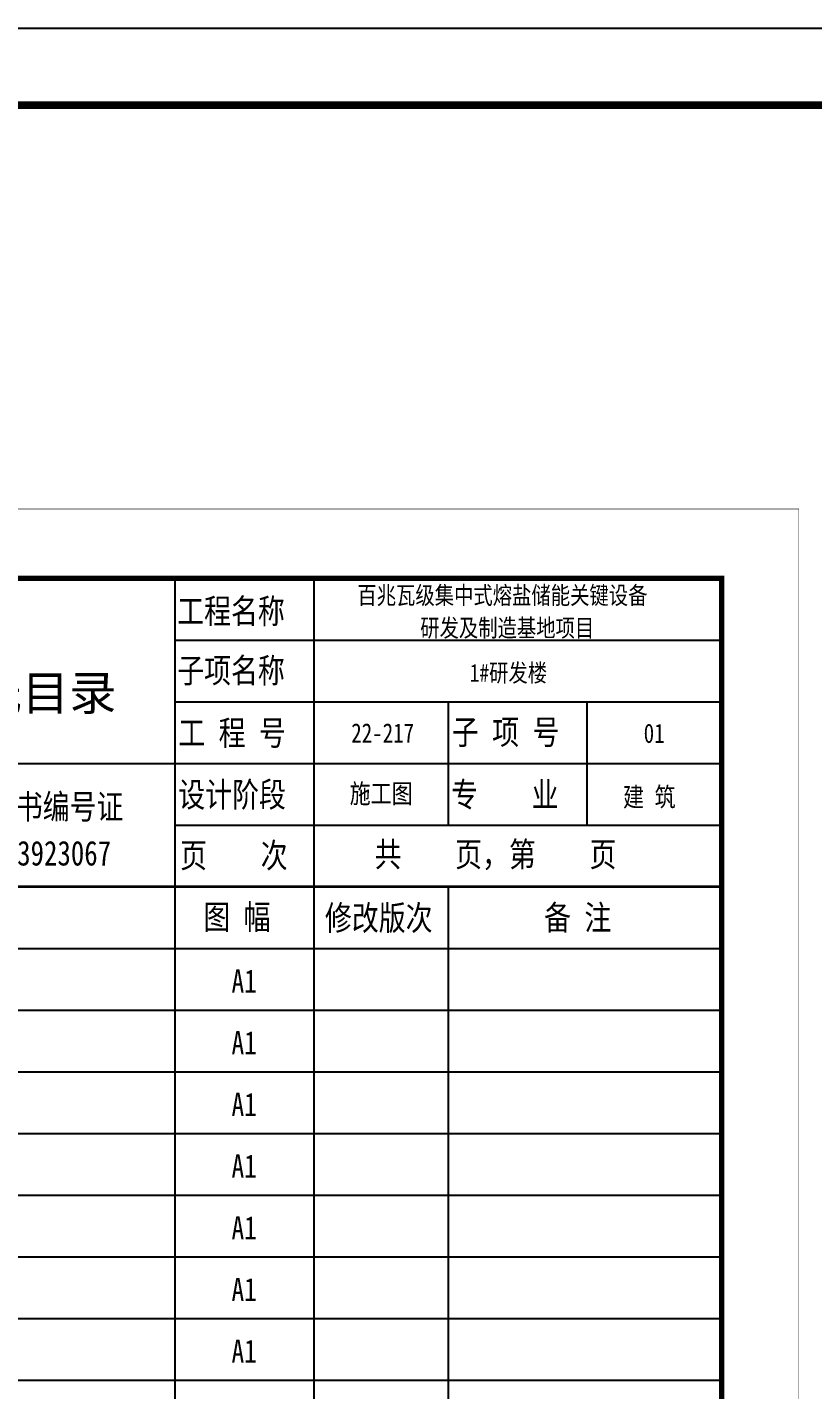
# Model space of a CAD drawing. Extents: x 1738711 to 2346805, y 1189731 to 2516152.
# Drawn here: x 1970909 to 1981102, y 2403070 to 2420744 of the extents above; entities that cross this region are included whole.
import ezdxf
from ezdxf.enums import TextEntityAlignment as Align

# ---------------------------------------------------------------- set-up
doc = ezdxf.new("R2010")
doc.units = 0
doc.header["$LTSCALE"] = 1000
doc.header["$MEASUREMENT"] = 0
doc.layers.add('A-文字', color=7, linetype='Continuous')
doc.layers.add('TK', color=4, linetype='Continuous')
doc.styles.add('宋体', font='SIMSUN.TTF', dxfattribs={"width": 0.75})
doc.styles.add('黑体', font='simhei_0.ttf', dxfattribs={"width": 0.9})

# ---------------------------------------------------------------- blocks, each defined once
blk = doc.blocks.new('ZJJT-A2')
at = {"color": 7, "const_width": 25}
blk.add_lwpolyline([(0, 42000), (59400, 42000), (59400, 0), (0, 0)], close=True, dxfattribs=at)
at = {"layer": 'TK', "color": 3, "const_width": 100}
blk.add_lwpolyline([(2500, 41000), (58400, 41000), (58400, 1000), (2500, 1000)], close=True, dxfattribs=at)
at = {"layer": 'TK', "style": '宋体', "width": 0.75}
for tag, height, p in [('项目负责人', 350, (6003, 39689)), ('专业负责人', 350, (6003, 38824)), ('设计人', 350, (6003, 38019)), ('版号1', 250, (52604, 22193)), ('时间1', 250, (57705, 22193)), ('版号2', 250, (52604, 21593)), ('时间2', 250, (57705, 21593)), ('版号3', 250, (52604, 20993)), ('时间3', 250, (57705, 20993)), ('建筑会签', 0.0001, (54278, 2403)), ('电气会签', 0.0001, (57428, 2403)), ('结构会签', 0.0001, (54278, 1803)), ('暖通会签', 0.0001, (57428, 1803)), ('给排水会签', 0.0001, (54278, 1250)), ('智能化会签', 0.0001, (57428, 1250))]:
    blk.add_attdef(tag, text='', height=height, dxfattribs=at).set_placement(p, align=Align.CENTER)
for tag, p in [('合作设计单位', (56116, 31586)), ('版号说明1', (55154, 22318)), ('版号说明2', (55154, 21718)), ('版号说明3', (55154, 21118)), ('建设单位', (55845, 16036)), ('工程名称', (55845, 14836)), ('子项名称', (55845, 13636)), ('图名', (55845, 12436)), ('工程编号', (54278, 11461)), ('子项编号', (57428, 11461)), ('专业', (54278, 10711)), ('图号', (57428, 10711)), ('阶段', (54278, 9961)), ('日期', (57428, 9961)), ('审定', (54653, 8461)), ('审核', (54653, 7711)), ('工程负责', (54653, 6961)), ('专业负责', (54653, 6211)), ('设计', (54653, 5461)), ('制图', (54653, 4711)), ('校对', (54653, 3961))]:
    blk.add_attdef(tag, text='', height=250, dxfattribs=at).set_placement(p, align=Align.MIDDLE_CENTER)
blk = doc.blocks.new('ZJJT-目录单')
for p, q in [((12910, 4800), (12910, 28800)), ((14710, 28800), (14710, 4800)), ((12910, 28000), (20000, 28000)), ((12910, 27200), (20000, 27200)), ((16455, 25600), (16455, 27200)), ((18255, 25600), (18255, 27200)), ((9240, 26400), (20000, 26400)), ((12910, 25600), (20000, 25600)), ((1000, 24800), (20000, 24800)), ((16455, 4800), (16455, 24800)), ((1000, 24000), (20000, 24000)), ((1000, 23200), (20000, 23200)), ((1000, 22400), (20000, 22400)), ((1000, 21600), (20000, 21600)), ((1000, 20800), (20000, 20800)), ((1000, 20000), (20000, 20000)), ((1000, 19200), (20000, 19200)), ((1000, 18400), (20000, 18400))]:
    blk.add_line(p, q)
for points, const_width in [([(0, 0), (0, 29700), (21000, 29700), (21000, 0)], 5), ([(1000, 800), (20000, 800), (20000, 28800), (1000, 28800)], 70)]:
    blk.add_lwpolyline(points, close=True, dxfattribs=dict(const_width=const_width))
at = {"const_width": 35}
blk.add_lwpolyline([(1000, 24800), (20000, 24800)], dxfattribs=at)
at = {"style": '黑体', "width": 0.8}
for s, p in [('工程名称', (12935, 28215)), ('子项名称', (12935, 27445)), ('工 程 号', (12949, 26635)), ('子 项 号', (16499, 26646)), ('设计阶段', (12949, 25835)), ('专    业', (16488, 25835)), ('设计证书编号证 ', (9793, 25678)), ('A233923067', (10336, 25075)), ('页    次', (12973, 25047)), ('共    页，第    页', (15496, 25060)), ('图 幅', (13274, 24247)), ('修改版次', (14852, 24236)), ('备 注', (17696, 24240))]:
    blk.add_text(s, height=320, dxfattribs=at).set_placement(p)
at = {"style": '黑体'}
blk.add_text('图纸目录', height=450, dxfattribs=at).set_placement((9691, 27090))
at = {"color": 7, "style": '黑体', "width": 0.8}
for tag, height, p in [('工程名称', 230, (17262, 28373)), ('子项名称', 230, (17268, 27576)), ('工程号', 250, (15624, 26795)), ('子项号', 250, (19107, 26790)), ('设计阶段', 250, (15595, 26015)), ('专业', 250, (19081, 25968)), ('共页', 250, (16263, 25206)), ('第页', 250, (18121, 25203)), ('工程负责', 0.0000000001, (4672, 4286)), ('专业负责', 0.0000000001, (4697, 3276)), ('设计', 0.0000000001, (4723, 2308)), ('日期', 300, (4691, 1273))]:
    blk.add_attdef(tag, text='', height=height, dxfattribs=at).set_placement(p, align=Align.MIDDLE_CENTER)

msp = doc.modelspace()

# ---------------------------------------------------------------- block references
msp.add_blockref('ZJJT-A2', (1929473, 2378732))
ref = msp.add_blockref('ZJJT-目录单', (1959920, 2384795.5))
ref.add_attrib('专业_001', '建 筑', (1978640.2, 2410634.8), dxfattribs={"color": 7, "height": 250, "style": '黑体', "width": 0.8})
ref.add_attrib('设计阶段_001', '施工图', (1975092.2, 2410679), dxfattribs={"color": 7, "height": 250, "style": '黑体', "width": 0.8})
ref.add_attrib('子项号_001', '01', (1978908.4, 2411461), dxfattribs={"color": 7, "height": 250, "style": '黑体', "width": 0.8})
ref.add_attrib('工程号_001', '22-217', (1975113.4, 2411465.1), dxfattribs={"color": 7, "height": 250, "style": '黑体', "width": 0.8})
ref.add_attrib('子项名称_001', '1#研发楼', (1976651.7, 2412255), dxfattribs={"color": 7, "height": 230, "style": '黑体', "width": 0.8})
ref.add_attrib('工程名称_001', '百兆瓦级集中式熔盐储能关键设备', (1975192.9, 2413261), dxfattribs={"color": 7, "height": 230, "style": '黑体', "width": 0.8})
ref.add_attrib('工程名称_002', '研发及制造基地项目', (1976008.5, 2412837.6), dxfattribs={"color": 7, "height": 230, "style": '黑体', "width": 0.8})

# ---------------------------------------------------------------- texts
at = {"layer": 'A-文字', "style": '黑体', "width": 0.8}
for p in [(1973560.5, 2408221.7), (1973560.5, 2407421.7), (1973560.5, 2406621.7), (1973560.5, 2405821.7), (1973560.5, 2405021.7), (1973560.5, 2404221.7), (1973560.5, 2403421.7)]:
    msp.add_text('A1', height=300, dxfattribs=at).set_placement(p)

doc.saveas('drawing.dxf')
